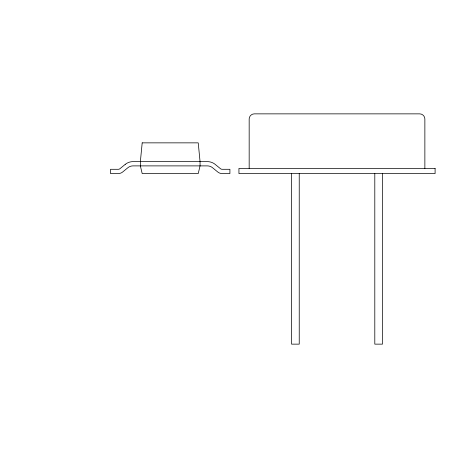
<?xml version="1.0" encoding="UTF-8"?>
<svg xmlns="http://www.w3.org/2000/svg" width="458" height="458" viewBox="0 0 458 458"><rect width="100%" height="100%" fill="white"/><g stroke="black" fill="none" stroke-linecap="round" stroke-linejoin="round"><path stroke-width="0.69" d="M424.864 168.447L424.864 118.977C424.881 116.223 422.448 113.842 419.705 113.859L254.333 113.859C251.585 113.842 249.158 116.223 249.169 118.977L249.169 168.447M382.476 173.565L382.476 344.141L374.799 344.141L374.799 173.565M299.234 173.565L299.234 344.141L291.557 344.141L291.557 173.565M142.192 142.856L140.36 161.622L140.36 165.888L142.192 173.565L198.228 173.565L200.06 165.888L200.06 161.622L198.228 142.856L142.192 142.856M125.206 164.405L119.864 168.762A2.788 2.788 0 0 1 118.382 169.294L110.51 169.3L110.51 173.565L118.227 173.565A7.053 7.053 0 0 0 122.692 171.968L127.856 167.743A8.204 8.204 0 0 1 133.055 165.888L207.365 165.888A8.204 8.204 0 0 1 212.564 167.743L217.727 171.968A7.053 7.053 0 0 0 222.199 173.565L229.91 173.565L229.91 169.3L222.038 169.294A2.788 2.788 0 0 1 220.556 168.762L214.699 164.004A12.475 12.475 0 0 0 208.081 161.64L132.339 161.64A12.475 12.475 0 0 0 125.721 164.004L125.206 164.405M435.1 168.447L238.939 168.447L238.939 173.565L435.1 173.565L435.1 168.447"/></g></svg>
